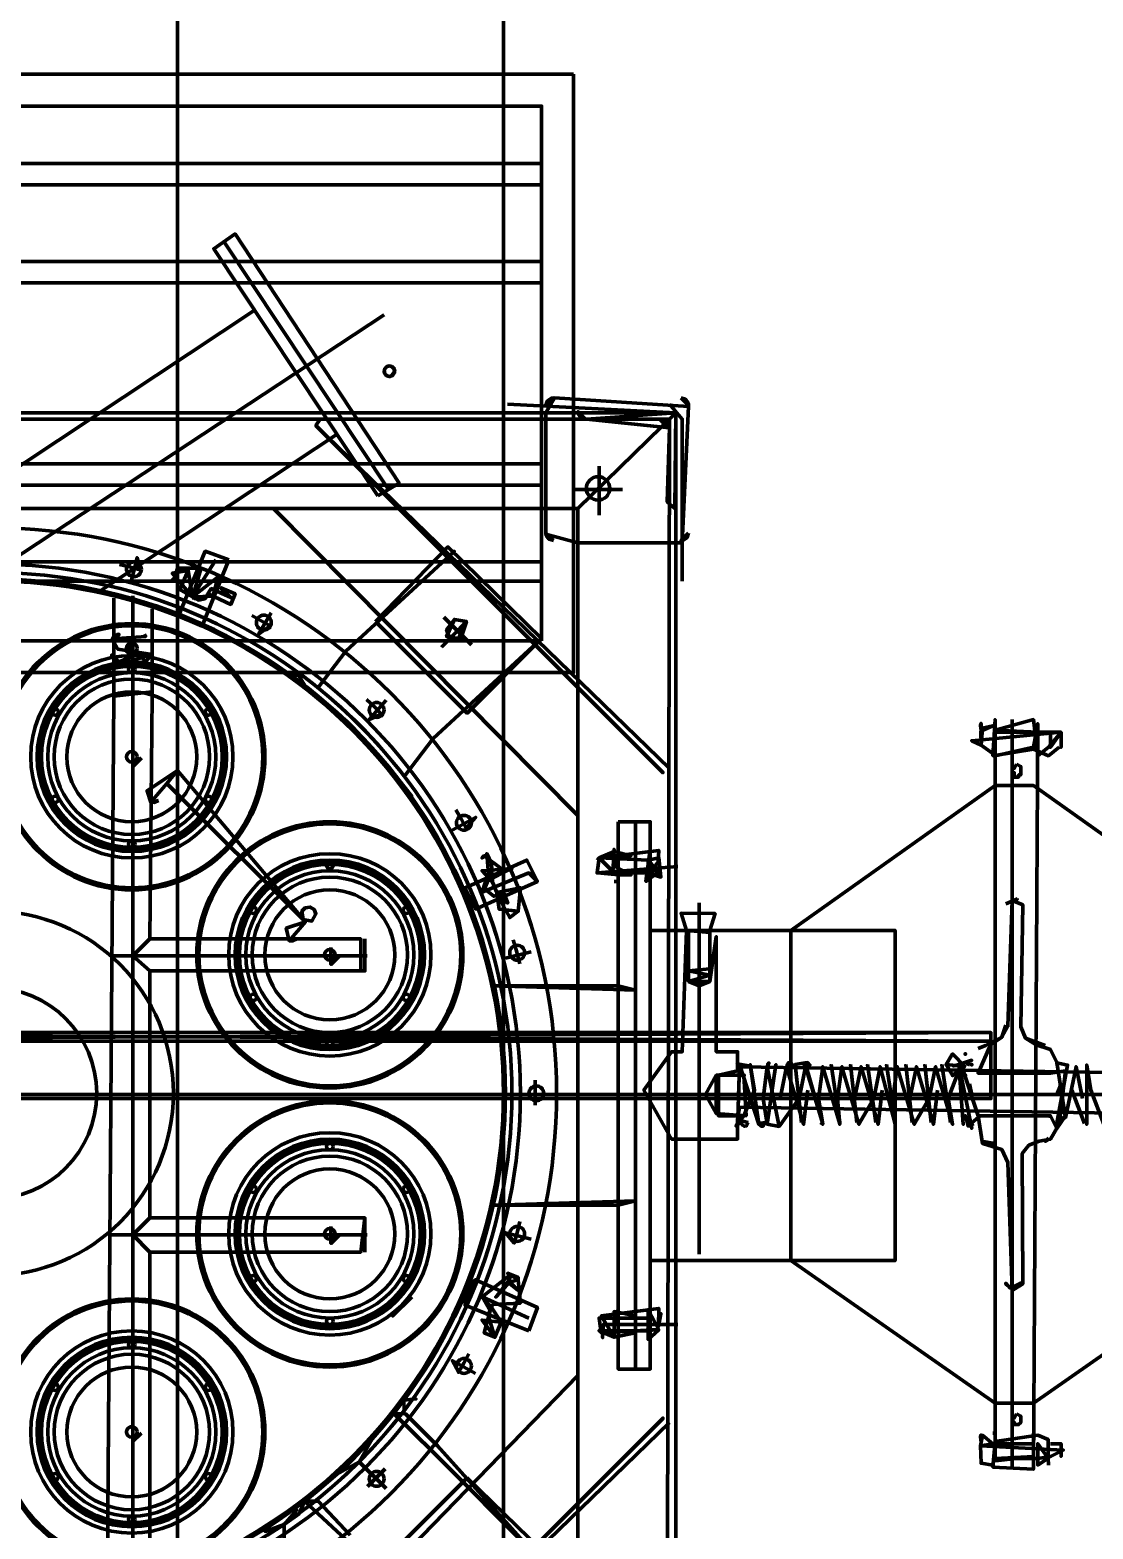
# Model space of a CAD drawing. Extents: x 0 to 1153, y 0 to 816.
# Drawn here: x 596.58 to 601.86, y 419.31 to 426.76 of the extents above; entities that cross this region are included whole.
import ezdxf

# ---------------------------------------------------------------- set-up
doc = ezdxf.new("R2010")
doc.units = 0
doc.header["$MEASUREMENT"] = 0
for name, color, linetype in [('EQUIPMENTS', 7, 'Continuous'), ('Hatch', 7, 'Continuous'), ('HVAC', 7, 'Continuous')]:
    doc.layers.add(name, color=color, linetype=linetype)

msp = doc.modelspace()

# ---------------------------------------------------------------- linework, layer by layer
at = {"layer": 'EQUIPMENTS', "color": 251, "linetype": 'Continuous', "lineweight": 211}
for p, q in [((598.3605, 424.4763), (597.5456, 425.704)), ((597.6937, 425.3654), (595.2807, 423.7672)), ((598.3393, 425.3441), (595.4818, 423.4603)), ((598.0218, 424.8256), (598.0007, 424.7939)), ((598.1065, 424.7515), (596.9211, 423.9684)), ((599.4082, 424.3493), (599.4082, 424.5927)), ((599.2812, 424.4763), (599.5247, 424.4763)), ((599.3024, 422.8571), (597.789, 424.3811)), ((598.7732, 423.7038), (598.6356, 423.8413)), ((601.4614, 423.3333), (601.4614, 419.608)), ((599.5882, 422.8253), (599.5882, 420.1054)), ((599.3977, 422.6349), (599.4082, 422.6454)), ((599.4823, 422.529), (599.5035, 422.529)), ((599.9057, 420.6769), (599.9057, 422.4232)), ((599.5882, 422.3703), (599.5882, 420.5605)), ((598.9425, 422.148), (599.0695, 422.1797)), ((596.9847, 422.1586), (598.2547, 422.1586)), ((597.1751, 420.8568), (597.1751, 422.0845)), ((596.646, 421.4706), (596.1486, 421.4706)), ((603.5251, 421.4706), (599.5458, 421.4706)), ((601.6519, 421.3543), (601.6519, 421.3649)), ((598.244, 420.6875), (598.244, 420.8568)), ((596.9847, 420.7721), (598.2547, 420.7721)), ((601.3661, 419.7879), (601.3767, 419.7879)), ((601.3767, 419.6186), (601.3661, 419.6186))]:
    msp.add_line(p, q, dxfattribs=at)
for points in [[(598.3076, 424.4446), (598.4134, 424.5081), (597.5985, 425.7463), (597.4926, 425.6722)], [(599.1437, 424.3811), (599.1437, 424.8573), (599.186, 424.9314), (599.8527, 424.8891), (599.821, 424.2117), (599.3024, 424.2117), (599.1437, 424.2541)], [(599.1437, 424.8944), (599.1508, 424.9163), (599.1718, 424.9304), (599.1807, 424.9314)], [(599.8157, 424.9314), (599.8376, 424.9243), (599.8517, 424.9033), (599.8527, 424.8944)], [(599.3394, 424.8256), (599.3176, 424.8327), (599.3035, 424.8537), (599.3024, 424.8626)], [(599.7469, 418.1528), (599.7188, 418.1168), (599.7129, 418.1159), (599.7575, 418.1051), (593.037, 418.1051), (593.037, 424.8256), (599.7575, 424.8256)], [(599.7575, 423.0899), (598.0007, 424.7939), (599.7257, 423.0687), (598.0007, 424.7939)], [(599.7099, 424.8256), (599.7318, 424.8184), (599.7458, 424.7974), (599.7469, 424.7885)], [(599.1807, 424.2224), (599.1588, 424.2295), (599.1456, 424.2477), (599.1437, 424.2594)], [(599.8527, 424.2594), (599.8456, 424.2375), (599.8246, 424.2234), (599.8157, 424.2224)], [(598.297, 423.8201), (598.7521, 423.3651), (599.1225, 423.7355), (598.6568, 424.1906)], [(597.5667, 424.1271), (597.4503, 424.1694), (597.3233, 423.8625), (597.3233, 423.8519), (597.4292, 423.8096), (597.4397, 423.8096), (597.5667, 424.1271)], [(598.1488, 423.672), (598.0112, 423.4921), (598.1488, 423.672), (598.6886, 424.1694)], [(597.5244, 423.9895), (597.5985, 423.9578), (597.5773, 423.9048), (597.4679, 423.9554), (597.4486, 423.9329), (597.4167, 423.9265), (597.3899, 423.9402), (597.3956, 423.9353), (597.4486, 423.9329), (597.4802, 423.9837), (597.5292, 423.9618), (597.5777, 423.9389)], [(596.9847, 423.7196), (596.9918, 423.7415), (597.0128, 423.7556), (597.0217, 423.7566)], [(598.5827, 423.2381), (598.4452, 423.0581), (598.5827, 423.2381), (599.1225, 423.7355)], [(597.93, 423.553), (597.997, 423.5015), (598.0622, 423.4479), (598.1256, 423.3923), (598.1871, 423.3346), (598.2467, 423.275), (598.3044, 423.2134), (598.36, 423.15), (598.4135, 423.0848), (598.465, 423.0177), (598.465, 423.0177), (598.4135, 423.0848), (598.36, 423.15), (598.3044, 423.2134), (598.2467, 423.275), (598.1871, 423.3346), (598.1256, 423.3923), (598.0622, 423.4479), (597.997, 423.5015), (597.93, 423.553), (597.8782, 423.5515), (597.945, 423.5018), (598.0102, 423.45), (598.0735, 423.3961), (598.1351, 423.3403), (598.1948, 423.2825), (598.2525, 423.2227), (598.3084, 423.1611), (598.3622, 423.0977), (598.4139, 423.0325), (598.4769, 422.9524), (598.4139, 423.0325), (598.3622, 423.0977), (598.3084, 423.1611), (598.2525, 423.2227), (598.1948, 423.2825), (598.1351, 423.3403), (598.0735, 423.3961), (598.0102, 423.45), (597.945, 423.5018), (597.9054, 423.5662)], [(601.3066, 423.2797), (601.3034, 423.3039), (601.3071, 423.314)], [(601.4826, 423.1111), (601.472, 423.0899), (601.4614, 423.0899), (601.4614, 423.0687), (601.472, 423.0687), (601.472, 423.0476), (601.4932, 423.0476), (601.4932, 423.0581), (601.5037, 423.0581), (601.5037, 423.1005), (601.4826, 423.1111)], [(597.2172, 422.9314), (597.1967, 422.921), (597.1798, 422.9223)], [(599.5035, 422.8253), (599.5035, 420.1054), (599.5882, 420.1054), (599.6622, 420.1054), (599.6622, 422.8253), (599.5882, 422.8253)], [(597.9374, 422.3388), (597.9305, 422.3815), (597.947, 422.3981), (597.9721, 422.401), (597.9919, 422.3889), (598.0005, 422.3678), (597.9802, 422.3318)], [(597.9052, 422.2435), (597.8846, 422.2331), (597.8677, 422.2344)], [(599.8527, 422.275), (599.8527, 422.0316), (599.9585, 422.0316), (599.9585, 422.275), (599.8422, 422.2856)], [(599.5882, 421.9892), (598.8791, 422.0104), (599.1542, 422.0104), (599.5035, 422.0104)], [(600.2445, 421.611), (600.2461, 421.6208), (600.2518, 421.627)], [(600.3397, 421.611), (600.3493, 421.6282), (600.3593, 421.629), (600.3711, 421.616)], [(600.4244, 421.611), (600.434, 421.6282), (600.4439, 421.629), (600.4558, 421.616)], [(601.2392, 421.6128), (601.242, 421.6227), (601.2461, 421.6267)], [(600.1488, 421.3302), (600.1405, 421.3137), (600.1306, 421.3121), (600.1212, 421.3174), (600.1178, 421.324), (600.0961, 421.3273), (600.0924, 421.3175), (600.0887, 421.3143), (600.1279, 421.3649), (600.0961, 421.3436)], [(600.2335, 421.3302), (600.224, 421.3132), (600.214, 421.3124), (600.2022, 421.3253)], [(601.2674, 421.3145), (601.2604, 421.3263), (601.2495, 421.3302), (601.2423, 421.3143)], [(601.6413, 421.2537), (601.6383, 421.2443), (601.6293, 421.2383), (601.6255, 421.2378)], [(599.5882, 420.9415), (598.8791, 420.9204), (599.1542, 420.9204), (599.5035, 420.9204)], [(599.059, 420.2959), (599.1013, 420.4123), (598.7944, 420.5499), (598.7838, 420.5393), (598.7415, 420.4335), (598.7415, 420.4229), (599.059, 420.2959)], [(599.0061, 420.5499), (599.0061, 420.5605), (598.9532, 420.5816)], [(601.4561, 420.5076), (601.4304, 420.5277), (601.4298, 420.5319), (601.4518, 420.5079), (601.5037, 420.534), (601.4986, 420.5184), (601.4773, 420.5076)], [(599.7575, 419.8408), (598.0007, 418.1369), (599.7257, 419.862), (598.0007, 418.1369)], [(601.4826, 419.8831), (601.472, 419.862), (601.4614, 419.862), (601.4614, 419.8514), (601.472, 419.8408), (601.472, 419.8302), (601.4932, 419.8302), (601.5037, 419.8408), (601.5037, 419.8726), (601.4826, 419.8831)], [(601.3071, 419.7438), (601.3034, 419.7687), (601.3071, 419.779)], [(598.7521, 419.5656), (598.297, 419.1106), (598.6568, 418.7508), (599.1225, 419.2059)]]:
    msp.add_lwpolyline(points, close=True, dxfattribs=at)
for points in [[(593.8414, 424.8996), (593.0053, 424.8573), (599.7892, 424.8573), (599.7839, 424.3811), (599.747, 424.4151), (599.7575, 424.7832), (599.3447, 424.8256), (599.7892, 424.8573), (598.9532, 424.8996)], [(599.3024, 424.3811), (599.7892, 424.8573), (599.7892, 418.0734), (599.7469, 418.5232), (599.7809, 418.5601), (599.7575, 418.1475), (599.3447, 418.1051), (599.7892, 418.0734), (598.9532, 418.0416)], [(599.821, 424.0212), (599.821, 424.8256), (599.7575, 424.8996)], [(593.0053, 418.0734), (599.7892, 418.0734), (599.3024, 418.5602), (599.3024, 424.3811), (593.4815, 424.3811)], [(597.0233, 424.104), (597.0739, 424.0912), (597.1242, 424.0775), (597.1117, 424.1377), (597.0799, 424.0107)], [(597.5032, 424.1271), (597.3875, 423.9429), (597.2861, 424.0597), (597.3657, 424.0741), (597.3875, 423.9429), (597.4883, 423.9454), (597.5138, 424.0424), (597.3875, 423.9429), (597.3657, 424.0741), (597.3127, 424.0847), (597.4292, 424.0847), (597.3875, 423.9429), (597.3233, 423.9789), (597.3657, 424.0741)], [(597.3127, 424.0847), (597.2916, 424.0212), (597.281, 424.0318)], [(596.99, 417.1844), (597.2069, 417.195), (597.1963, 417.4384), (596.9741, 417.4279), (596.99, 417.1844), (597.0058, 417.3432), (597.1963, 417.3326), (597.2069, 417.195), (596.99, 417.1844), (597.0376, 417.0256), (597.1434, 417.0256), (597.0905, 416.9621), (597.0905, 423.9471)], [(596.9635, 419.1529), (596.9952, 423.4497), (597.1857, 423.4709), (596.9952, 423.4497), (596.9952, 423.9366)], [(597.1751, 422.2433), (597.1857, 423.4497), (597.1857, 423.8836)], [(597.6819, 423.8496), (597.7274, 423.8242), (597.7725, 423.7979), (597.7149, 423.7566), (597.7784, 423.8625)], [(598.6888, 423.8305), (598.7482, 423.8209), (598.7095, 423.7358), (598.6502, 423.7454), (598.6888, 423.8305), (598.6502, 423.7785), (598.6694, 423.7276), (598.7203, 423.7355), (598.7482, 423.8209), (598.7482, 423.8209), (598.6251, 423.6932)], [(597.1857, 423.6561), (597.1517, 423.6192), (597.1222, 423.6614), (597.0217, 423.6191), (596.9848, 423.6531), (597.027, 423.6085), (597.1857, 423.6561), (597.0164, 423.6826), (596.9876, 423.734), (597.154, 423.7461), (597.1487, 423.7566)], [(597.5032, 423.7672), (597.5032, 423.7672), (597.5032, 423.7672)], [(597.0587, 423.6614), (597.0905, 423.7143), (597.0905, 423.7143)], [(598.2522, 423.4334), (598.2895, 423.3972), (598.3261, 423.3602), (598.2652, 423.3333), (598.3499, 423.4286)], [(601.3072, 423.2062), (601.3661, 423.164), (601.3072, 423.2062), (601.3059, 423.2746), (601.3661, 423.3016), (601.3132, 423.291), (601.3072, 423.2062), (601.2603, 423.2275), (601.7048, 423.2698), (601.6519, 423.1957), (601.6519, 423.2698), (601.5884, 423.2698), (601.3767, 423.2804), (601.5672, 423.3333), (601.5884, 423.1534), (601.6413, 423.1957), (601.7048, 423.2698), (601.7048, 423.1957), (601.7048, 423.2698), (601.6519, 423.2698), (601.7048, 423.2698), (601.6519, 423.2698)], [(601.3071, 419.6379), (601.3035, 419.7242), (601.3132, 419.7774), (601.3661, 419.735), (601.3035, 419.7242), (601.3071, 419.6379), (601.3661, 419.6291), (601.3071, 419.6379), (601.3035, 419.7242), (601.7154, 419.7032), (601.6519, 419.6715), (601.5884, 419.6609), (601.3767, 419.6609), (601.5672, 419.6715), (601.3767, 419.6503), (601.3767, 423.3333), (601.3661, 423.1534), (601.5672, 423.1851), (601.6413, 423.1534), (601.6942, 423.1957)], [(601.5672, 423.1957), (601.3767, 423.1534), (601.5672, 423.1957), (601.5884, 423.3121), (601.5672, 419.608), (601.3661, 419.6186), (601.3767, 419.7456), (601.5884, 419.7774), (601.6409, 419.7557), (601.6405, 419.6632), (601.5884, 419.735), (601.5884, 419.6291), (601.6405, 419.6632), (601.6413, 419.6291)], [(601.3767, 423.2698), (601.5672, 423.2698), (601.3767, 423.2698)], [(597.1328, 423.1428), (597.0905, 423.1005), (597.0905, 423.1851)], [(597.3125, 423.0791), (597.2598, 423.0158), (597.3125, 423.0791), (597.2598, 423.0158), (597.1798, 422.9223), (597.1609, 422.9792), (597.3125, 423.0791), (597.9477, 422.3279), (597.8677, 422.2344), (597.8525, 422.2961), (597.9477, 422.3279), (597.2598, 423.0158)], [(603.2923, 420.6451), (602.5832, 420.6451), (602.0647, 420.6451), (602.0647, 422.2856), (602.5832, 422.2856), (601.5672, 423.0052), (601.3767, 423.0052), (600.3607, 422.2856), (600.8793, 422.2856), (600.8793, 420.6451), (600.3607, 420.6451), (599.6622, 420.6451)], [(598.6952, 422.8841), (598.7219, 422.8393), (598.7478, 422.794), (598.7944, 422.8465), (598.678, 422.783)], [(599.7998, 422.6031), (599.3977, 422.5713), (599.5035, 422.5607), (599.567, 422.5607), (599.4823, 422.605), (599.5035, 422.656), (599.567, 422.656), (599.4823, 422.6772), (599.4082, 422.6454), (599.4823, 422.5713), (599.3977, 422.5713), (599.4082, 422.6454), (599.3977, 422.5713), (599.6991, 422.5816), (599.6516, 422.6349), (599.6516, 422.5713), (599.7152, 422.5502), (599.7046, 422.6454), (599.6516, 422.6349), (599.4082, 422.6454), (599.3977, 422.5713), (599.6622, 422.5713), (599.7024, 422.6253), (599.7042, 422.6827), (599.4082, 422.6454), (599.3977, 422.5713)], [(599.476, 422.5753), (599.4823, 422.6878), (599.476, 422.5753), (599.4823, 422.6878)], [(599.6622, 422.6878), (599.6411, 422.529), (599.6622, 422.6878), (599.6411, 422.529), (599.7042, 422.5769), (599.6411, 422.529)], [(599.0061, 422.3809), (598.9637, 422.3491), (598.9026, 422.4585), (598.9541, 422.4208), (598.9351, 422.4709), (598.884, 422.4549), (598.838, 422.4917), (598.8592, 422.543), (598.8496, 422.667), (598.8725, 422.6184), (598.8787, 422.5257), (598.9001, 422.4733), (598.9108, 422.3914), (599.0061, 422.3809), (599.0167, 422.4972), (598.9001, 422.4733), (598.8787, 422.5257), (598.8262, 422.5819), (598.9743, 422.5925), (598.8437, 422.5273), (598.8262, 422.4761), (599.059, 422.5713), (599.1013, 422.529), (598.7944, 422.3914), (598.7415, 422.4972), (599.0484, 422.6349), (599.1013, 422.529)], [(598.9214, 422.5925), (598.8367, 422.656), (598.8262, 422.6454), (598.8367, 422.656)], [(601.8106, 421.4495), (601.7789, 421.6082), (601.726, 421.3543), (601.6836, 421.6294), (601.6519, 421.6929), (601.5801, 421.717), (601.5279, 421.7492), (601.504, 421.8064), (601.5143, 422.4126), (601.4614, 422.4337), (601.4402, 421.8093), (601.4103, 421.7552), (601.3533, 421.717), (601.2921, 421.5765), (601.6519, 421.5765), (601.726, 421.5871), (601.6942, 421.3225), (601.6519, 421.2484), (601.596, 421.2375), (601.5449, 421.2184), (601.5116, 421.1764), (601.5143, 420.5288), (601.4614, 420.497), (601.4402, 421.132), (601.4103, 421.1967), (601.3132, 421.2273), (601.2921, 421.3649), (601.2074, 421.6189), (601.1439, 421.4495), (601.1651, 421.3225), (601.0804, 421.6082), (601.0487, 421.4495), (600.9745, 421.3225), (600.8899, 421.6082), (600.8687, 421.4495), (600.8793, 421.3225), (600.8052, 421.6082), (600.7735, 421.4495), (600.6994, 421.3225), (600.6147, 421.6082), (600.5936, 421.4495), (600.6042, 421.3225), (600.5195, 421.6082), (600.4983, 421.4495), (600.5195, 421.3225), (600.4348, 421.6082), (600.403, 421.4495), (600.3024, 421.3119), (600.2443, 421.6082), (600.2231, 421.4495), (600.2443, 421.3225), (600.2867, 421.6189), (600.2443, 421.3225), (600.3024, 421.3119), (600.3182, 421.3302)], [(601.4297, 422.4179), (601.4876, 422.4422), (601.4876, 422.4422)], [(599.8157, 422.3703), (599.9849, 422.3688), (599.8157, 422.3703), (599.8422, 422.2856), (599.8157, 422.3703), (599.9849, 422.3688), (599.9585, 422.2856), (599.9849, 422.3688), (599.9849, 422.3688)], [(598.2229, 422.0845), (598.2229, 422.2433), (597.1751, 422.2433), (597.0905, 422.1586), (597.1751, 422.0845), (598.244, 422.0845), (598.244, 422.2433)], [(598.9809, 422.2385), (598.9952, 422.1884), (599.0085, 422.1379), (599.0132, 422.1189)], [(602.8161, 421.5659), (600.1067, 421.6082), (600.0961, 421.3013), (600.1067, 421.6189), (600.202, 421.3225), (600.1597, 421.6189), (600.1808, 421.4919), (600.1279, 421.3649), (600.0009, 421.3649), (600.0009, 421.5659), (600.0961, 421.5871), (600.0961, 421.6823), (599.9903, 421.6823), (599.9903, 422.2538), (599.9585, 422.0316), (599.9057, 422.0104), (599.8527, 422.0316), (599.9585, 422.0634), (599.8527, 422.0845), (599.8422, 422.2856), (599.821, 421.6823), (599.7681, 421.6823), (599.6305, 421.4919), (599.7681, 421.2484), (600.0961, 421.2484), (600.0961, 421.3436), (600.1067, 421.4072), (602.8055, 421.3649)], [(603.2923, 422.2856), (602.5832, 422.2856), (602.5832, 420.6451), (601.5672, 419.9361), (601.3767, 419.9361), (600.3607, 420.6451), (600.3607, 422.2856), (599.6622, 422.2856)], [(598.1171, 422.1586), (598.0747, 422.1163), (598.0747, 422.2009)], [(599.9585, 422.0951), (599.8527, 422.0845), (599.8422, 422.0951)], [(601.4297, 421.8146), (601.4103, 421.7552), (601.3291, 421.7141), (601.2921, 421.6982)], [(601.6255, 421.7141), (601.5279, 421.7492), (601.5279, 421.7492)], [(601.676, 421.6292), (601.7368, 421.616), (601.6836, 421.327), (601.726, 421.3649), (601.6836, 421.3013), (601.6519, 421.3649), (601.3027, 421.3649), (601.2423, 421.3143), (601.2286, 421.3649), (601.2603, 421.3013), (601.196, 421.6185), (601.218, 421.3225), (601.196, 421.6185), (601.196, 421.6185), (601.2603, 421.64), (601.196, 421.6185), (601.1652, 421.611)], [(599.9903, 421.5659), (599.9903, 421.3754), (599.9374, 421.4706), (599.9903, 421.5659), (600.1279, 421.5659), (600.1385, 421.3649), (599.9903, 421.3754)], [(600.1598, 421.611), (600.1049, 421.621), (600.1049, 421.621), (600.0908, 421.6294)], [(600.3078, 421.4495), (600.3396, 421.6082), (600.4242, 421.3225), (600.4454, 421.4919)], [(600.4134, 421.3302), (600.3819, 421.6189), (600.4328, 421.6276), (600.5195, 421.3225), (600.5087, 421.3302)], [(600.604, 421.3302), (600.5618, 421.6189), (600.5618, 421.6189)], [(600.6886, 421.3302), (600.657, 421.6189), (600.657, 421.6189)], [(600.6782, 421.4495), (600.71, 421.6082), (600.7946, 421.3225), (600.8158, 421.4919)], [(600.7839, 421.3302), (600.7417, 421.6189), (600.7417, 421.6189)], [(600.8791, 421.3302), (600.837, 421.6189), (600.837, 421.6189)], [(600.9638, 421.3302), (600.9322, 421.6189), (600.9322, 421.6189)], [(600.9534, 421.4495), (600.9852, 421.6082), (601.0698, 421.3225), (601.091, 421.4919)], [(601.059, 421.3302), (601.0275, 421.6189), (601.0275, 421.6189)], [(601.1543, 421.3302), (601.1122, 421.6189), (601.1122, 421.6189)], [(601.832, 421.616), (601.8318, 421.3225), (601.832, 421.616), (601.853, 421.4919), (601.9165, 421.3225)], [(601.2497, 421.5236), (601.2603, 421.4706), (600.1173, 421.4706), (593.3334, 421.4706)], [(599.09, 421.541), (599.0907, 421.489), (599.0905, 421.4369), (599.0901, 421.4174)], [(601.7048, 421.5236), (601.6836, 421.4706), (602.8584, 421.4706)], [(601.821, 421.3253), (601.7577, 421.4919)], [(601.308, 421.2378), (601.3753, 421.2266)], [(597.1751, 420.6875), (598.2229, 420.6875), (598.244, 420.8568), (597.1751, 420.8568), (597.0905, 420.7721), (597.1751, 420.6875), (597.1751, 419.1953)], [(599.0147, 420.8393), (599.0019, 420.7887), (598.9864, 420.7321), (598.9425, 420.7828), (599.0695, 420.751)], [(598.1171, 420.7721), (598.0747, 420.7298), (598.0747, 420.8145)], [(598.9214, 420.3383), (598.8897, 420.2642), (598.8367, 420.2853), (598.8661, 420.3948), (598.8262, 420.4652), (598.9704, 420.5766), (598.9523, 420.5261), (598.8941, 420.4636), (598.9597, 420.5462), (599.0061, 420.497), (598.956, 420.5361), (599.0061, 420.5499), (599.0167, 420.4335), (598.8787, 420.4262), (598.8562, 420.3743), (598.8897, 420.2642), (598.8262, 420.3489), (598.9214, 420.3383), (598.8724, 420.4113), (598.8262, 420.4652), (599.059, 420.3594)], [(598.4769, 420.4652), (598.3817, 420.37), (598.3817, 420.37)], [(599.5882, 420.37), (599.4823, 420.3912), (599.4823, 420.2642), (599.4188, 420.37), (599.7042, 420.4073), (599.7032, 420.3194), (599.7152, 420.3806), (599.6977, 420.303), (599.4188, 420.2853), (599.4082, 420.3594), (599.6622, 420.3594), (599.6622, 420.2959), (599.4082, 420.2959), (599.4823, 420.2642), (599.5882, 420.2853)], [(599.4188, 420.2853), (599.7042, 420.3015), (599.6516, 420.4017), (599.6516, 420.2536), (599.7042, 420.3015), (599.6516, 420.2536), (599.6516, 420.4017)], [(599.5035, 420.4017), (599.4813, 420.3195), (599.5035, 420.4017), (599.4813, 420.3195), (599.4813, 420.3195)], [(599.4294, 420.3276), (599.4255, 420.2624), (599.4294, 420.3276), (599.7998, 420.3276)], [(598.7604, 420.1808), (598.7349, 420.1352), (598.7086, 420.0902), (598.678, 420.1477), (598.7944, 420.0843)], [(599.3024, 420.0737), (597.8102, 418.5391), (597.6937, 418.5391)], [(598.4887, 419.9668), (598.4383, 419.8989), (598.3857, 419.8328), (598.3311, 419.7685), (598.2744, 419.7061), (598.2158, 419.6455), (598.1552, 419.5869), (598.0927, 419.5303), (598.0283, 419.4757), (597.9622, 419.4232), (597.9285, 419.3978)], [(598.3499, 419.5128), (598.2158, 419.6455), (598.2744, 419.7061), (598.3311, 419.7685), (598.3857, 419.8328), (598.4383, 419.8989), (598.4377, 419.9509), (598.498, 419.9572), (598.4377, 419.9509), (598.3869, 419.8849), (598.4452, 419.8831), (598.6039, 419.7244), (599.0907, 419.1846), (598.5827, 419.6926), (598.3869, 419.8849), (598.3341, 419.8206), (598.2792, 419.7581), (598.2158, 419.6455), (598.1029, 419.582), (598.0404, 419.5271), (597.9433, 419.4487), (598.0112, 419.4492), (598.17, 419.2799)], [(597.1328, 419.7879), (597.0905, 419.7456), (597.0905, 419.8302)], [(601.5672, 419.7879), (601.5672, 419.6186), (601.5672, 419.6186)], [(601.3767, 419.735), (601.5672, 419.735), (601.3767, 419.735)], [(601.7048, 419.735), (601.7048, 419.6715), (601.7048, 419.735), (601.6519, 419.735)], [(598.3442, 419.6105), (598.3079, 419.5731), (598.2709, 419.5365), (598.2569, 419.5229)], [(597.7589, 419.2814), (597.8419, 419.3329), (597.9043, 419.404), (597.8419, 419.3329), (597.7478, 419.2995), (597.8419, 419.3329), (597.8419, 419.3329), (597.9054, 419.4069), (597.8419, 419.3329), (597.8419, 417.8406), (597.8419, 419.3329)], [(598.1488, 419.2587), (597.9433, 419.4487), (597.9167, 419.3868), (597.8419, 419.3329), (597.7589, 419.2814)]]:
    msp.add_lwpolyline(points, dxfattribs=at)
for centre, radius in [((599.403, 424.4816), 0.0582), ((596.3867, 421.4759), 2.8099), ((596.3867, 421.4759), 2.6299), ((597.0957, 424.0794), 0.037), ((596.3867, 421.4759), 2.5876), ((596.3867, 421.4759), 2.5559), ((596.3867, 421.4759), 2.5559), ((596.3867, 421.4759), 2.5453), ((597.0852, 423.1481), 0.6615), ((597.0852, 423.1481), 0.6509), ((597.7414, 423.8149), 0.037), ((597.0852, 423.1481), 0.5027), ((597.0852, 423.6879), 0.0265), ((597.0852, 423.1481), 0.4709), ((597.0852, 423.1481), 0.4604), ((597.0852, 423.1481), 0.4498), ((597.0852, 423.582), 0.0159), ((597.0852, 423.1481), 0.418), ((597.0852, 423.1481), 0.3863), ((597.0852, 423.1481), 0.3228), ((596.7042, 423.3704), 0.0159), ((597.4662, 423.3704), 0.0159), ((598.3023, 423.381), 0.037), ((597.0852, 423.1481), 0.0265), ((596.7042, 422.9364), 0.0159), ((597.4662, 422.9364), 0.0159), ((598.7362, 422.8201), 0.037), ((598.0695, 422.1639), 0.6615), ((598.0695, 422.1639), 0.6509), ((597.0852, 422.7142), 0.0159), ((598.0695, 422.1639), 0.5027), ((598.0695, 422.1639), 0.471), ((598.0695, 422.1639), 0.4604), ((598.0695, 422.1639), 0.4498), ((598.0695, 422.6084), 0.0159), ((598.0695, 422.1639), 0.418), ((598.0695, 422.1639), 0.3863), ((598.0695, 422.1639), 0.3228), ((597.6885, 422.3861), 0.0159), ((598.4505, 422.3861), 0.0159), ((596.3867, 421.4759), 0.9049), ((598.0695, 422.1639), 0.0265), ((599.0008, 422.1744), 0.037), ((596.3867, 421.4759), 0.5239), ((597.6885, 421.9522), 0.0159), ((598.4505, 421.9522), 0.0159), ((598.0695, 421.7299), 0.0159), ((599.096, 421.4759), 0.037), ((598.0695, 420.7774), 0.6615), ((598.0695, 420.7774), 0.6509), ((598.0695, 420.7774), 0.5027), ((598.0695, 420.7774), 0.4709), ((598.0695, 420.7774), 0.4604), ((598.0695, 420.7774), 0.4498), ((598.0695, 420.7774), 0.418), ((598.0695, 421.2114), 0.0159), ((598.0695, 420.7774), 0.3863), ((598.0695, 420.7774), 0.3228), ((597.6885, 420.9997), 0.0159), ((598.4505, 420.9997), 0.0159), ((598.0695, 420.7774), 0.0265), ((599.0008, 420.7774), 0.037), ((597.6885, 420.5552), 0.0159), ((598.4505, 420.5552), 0.0159), ((597.0852, 419.7932), 0.6615), ((597.0852, 419.7932), 0.6509), ((598.0695, 420.3436), 0.0159), ((597.0852, 419.7932), 0.5027), ((597.0852, 419.7932), 0.471), ((597.0852, 419.7932), 0.4604), ((597.0852, 419.7932), 0.4498), ((597.0852, 420.2271), 0.0159), ((597.0852, 419.7932), 0.418), ((597.0852, 419.7932), 0.3863), ((598.7362, 420.1213), 0.037), ((597.0852, 419.7932), 0.3228), ((596.7042, 420.0154), 0.0159), ((597.4662, 420.0154), 0.0159), ((597.0852, 419.7932), 0.0265), ((596.7042, 419.5709), 0.0159), ((597.4662, 419.5709), 0.0159), ((598.3023, 419.5604), 0.0371), ((597.0852, 419.3593), 0.0159)]:
    msp.add_circle(centre, radius, dxfattribs=at)
for p in [(597.5032, 423.7672), (600.1279, 421.5659), (600.1279, 421.3649)]:
    msp.add_point(p, dxfattribs=at)
at = {"layer": 'Hatch', "color": 5, "linetype": 'Continuous', "lineweight": 211}
for p, q in [((599.1225, 426.0956), (591.5554, 426.0956)), ((599.1225, 425.9898), (591.5554, 425.9898)), ((599.1225, 425.6087), (591.5554, 425.6087)), ((599.1225, 425.5029), (591.5554, 425.5029)), ((599.1225, 424.6033), (591.5554, 424.6033)), ((599.1225, 424.4975), (591.5554, 424.4975)), ((599.1225, 424.1165), (591.5554, 424.1165)), ((599.1225, 424.0212), (591.5554, 424.0212))]:
    msp.add_line(p, q, dxfattribs=at)
at = {"layer": 'Hatch', "color": 251, "linetype": 'Continuous', "lineweight": 211}
for p, q in [((598.3605, 424.4763), (597.5456, 425.704)), ((597.6937, 425.3654), (595.2807, 423.7672)), ((598.3393, 425.3441), (595.4818, 423.4603)), ((598.0218, 424.8256), (598.0007, 424.7939)), ((598.1065, 424.7515), (596.9211, 423.9684)), ((599.4082, 424.3493), (599.4082, 424.5927)), ((599.2812, 424.4763), (599.5247, 424.4763)), ((599.3024, 422.8571), (597.789, 424.3811)), ((598.7732, 423.7038), (598.6356, 423.8413)), ((601.4614, 423.3333), (601.4614, 419.608)), ((599.5882, 422.8253), (599.5882, 420.1054)), ((599.3977, 422.6349), (599.4082, 422.6454)), ((599.4823, 422.529), (599.5035, 422.529)), ((599.9057, 420.6769), (599.9057, 422.4232)), ((599.5882, 422.3703), (599.5882, 420.5605)), ((598.9425, 422.148), (599.0695, 422.1797)), ((596.9847, 422.1586), (598.2547, 422.1586)), ((597.1751, 420.8568), (597.1751, 422.0845)), ((596.646, 421.4706), (596.1486, 421.4706)), ((603.5251, 421.4706), (599.5458, 421.4706)), ((601.6519, 421.3543), (601.6519, 421.3649)), ((598.244, 420.6875), (598.244, 420.8568)), ((596.9847, 420.7721), (598.2547, 420.7721)), ((601.3661, 419.7879), (601.3767, 419.7879)), ((601.3767, 419.6186), (601.3661, 419.6186))]:
    msp.add_line(p, q, dxfattribs=at)
at = {"layer": 'Hatch', "color": 5, "linetype": 'Continuous', "lineweight": 211}
for points in [[(599.2812, 426.5401), (591.3861, 426.5401), (591.3861, 423.5662), (599.2812, 423.5662)], [(599.1225, 423.7249), (599.1225, 426.3814), (591.5554, 426.3814), (591.5554, 423.7249)], [(598.3922, 425.0637), (598.3721, 425.038), (598.3555, 425.0393), (598.3423, 425.0515), (598.3397, 425.068), (598.3471, 425.0824), (598.3615, 425.0898), (598.3779, 425.0872), (598.3902, 425.074), (598.3915, 425.0574), (598.3814, 425.0423), (598.3657, 425.0372), (598.3501, 425.0423), (598.3401, 425.0574), (598.3414, 425.074), (598.3536, 425.0872), (598.37, 425.0898), (598.3859, 425.0809), (598.3922, 425.0637)]]:
    msp.add_lwpolyline(points, close=True, dxfattribs=at)
at = {"layer": 'Hatch', "color": 251, "linetype": 'Continuous', "lineweight": 211}
for points in [[(598.3076, 424.4446), (598.4134, 424.5081), (597.5985, 425.7463), (597.4926, 425.6722)], [(599.1437, 424.3811), (599.1437, 424.8573), (599.186, 424.9314), (599.8527, 424.8891), (599.821, 424.2117), (599.3024, 424.2117), (599.1437, 424.2541)], [(599.1437, 424.8944), (599.1508, 424.9163), (599.1718, 424.9304), (599.1807, 424.9314)], [(599.8157, 424.9314), (599.8376, 424.9243), (599.8517, 424.9033), (599.8527, 424.8944)], [(599.3394, 424.8256), (599.3176, 424.8327), (599.3035, 424.8537), (599.3024, 424.8626)], [(599.7469, 418.1528), (599.7188, 418.1168), (599.7129, 418.1159), (599.7575, 418.1051), (593.037, 418.1051), (593.037, 424.8256), (599.7575, 424.8256)], [(599.7575, 423.0899), (598.0007, 424.7939), (599.7257, 423.0687), (598.0007, 424.7939)], [(599.7099, 424.8256), (599.7318, 424.8184), (599.7458, 424.7974), (599.7469, 424.7885)], [(599.1807, 424.2224), (599.1588, 424.2295), (599.1456, 424.2477), (599.1437, 424.2594)], [(599.8527, 424.2594), (599.8456, 424.2375), (599.8246, 424.2234), (599.8157, 424.2224)], [(598.297, 423.8201), (598.7521, 423.3651), (599.1225, 423.7355), (598.6568, 424.1906)], [(597.5667, 424.1271), (597.4503, 424.1694), (597.3233, 423.8625), (597.3233, 423.8519), (597.4292, 423.8096), (597.4397, 423.8096), (597.5667, 424.1271)], [(598.1488, 423.672), (598.0112, 423.4921), (598.1488, 423.672), (598.6886, 424.1694)], [(597.5244, 423.9895), (597.5985, 423.9578), (597.5773, 423.9048), (597.4679, 423.9554), (597.4486, 423.9329), (597.4167, 423.9265), (597.3899, 423.9402), (597.3956, 423.9353), (597.4486, 423.9329), (597.4802, 423.9837), (597.5292, 423.9618), (597.5777, 423.9389)], [(596.9847, 423.7196), (596.9918, 423.7415), (597.0128, 423.7556), (597.0217, 423.7566)], [(598.5827, 423.2381), (598.4452, 423.0581), (598.5827, 423.2381), (599.1225, 423.7355)], [(597.93, 423.553), (597.997, 423.5015), (598.0622, 423.4479), (598.1256, 423.3923), (598.1871, 423.3346), (598.2467, 423.275), (598.3044, 423.2134), (598.36, 423.15), (598.4135, 423.0848), (598.465, 423.0177), (598.465, 423.0177), (598.4135, 423.0848), (598.36, 423.15), (598.3044, 423.2134), (598.2467, 423.275), (598.1871, 423.3346), (598.1256, 423.3923), (598.0622, 423.4479), (597.997, 423.5015), (597.93, 423.553), (597.8782, 423.5515), (597.945, 423.5018), (598.0102, 423.45), (598.0735, 423.3961), (598.1351, 423.3403), (598.1948, 423.2825), (598.2525, 423.2227), (598.3084, 423.1611), (598.3622, 423.0977), (598.4139, 423.0325), (598.4769, 422.9524), (598.4139, 423.0325), (598.3622, 423.0977), (598.3084, 423.1611), (598.2525, 423.2227), (598.1948, 423.2825), (598.1351, 423.3403), (598.0735, 423.3961), (598.0102, 423.45), (597.945, 423.5018), (597.9054, 423.5662)], [(601.3066, 423.2797), (601.3034, 423.3039), (601.3071, 423.314)], [(601.4826, 423.1111), (601.472, 423.0899), (601.4614, 423.0899), (601.4614, 423.0687), (601.472, 423.0687), (601.472, 423.0476), (601.4932, 423.0476), (601.4932, 423.0581), (601.5037, 423.0581), (601.5037, 423.1005), (601.4826, 423.1111)], [(597.2172, 422.9314), (597.1967, 422.921), (597.1798, 422.9223)], [(599.5035, 422.8253), (599.5035, 420.1054), (599.5882, 420.1054), (599.6622, 420.1054), (599.6622, 422.8253), (599.5882, 422.8253)], [(597.9374, 422.3388), (597.9305, 422.3815), (597.947, 422.3981), (597.9721, 422.401), (597.9919, 422.3889), (598.0005, 422.3678), (597.9802, 422.3318)], [(597.9052, 422.2435), (597.8846, 422.2331), (597.8677, 422.2344)], [(599.8527, 422.275), (599.8527, 422.0316), (599.9585, 422.0316), (599.9585, 422.275), (599.8422, 422.2856)], [(599.5882, 421.9892), (598.8791, 422.0104), (599.1542, 422.0104), (599.5035, 422.0104)], [(600.2445, 421.611), (600.2461, 421.6208), (600.2518, 421.627)], [(600.3397, 421.611), (600.3493, 421.6282), (600.3593, 421.629), (600.3711, 421.616)], [(600.4244, 421.611), (600.434, 421.6282), (600.4439, 421.629), (600.4558, 421.616)], [(601.2392, 421.6128), (601.242, 421.6227), (601.2461, 421.6267)], [(600.1488, 421.3302), (600.1405, 421.3137), (600.1306, 421.3121), (600.1212, 421.3174), (600.1178, 421.324), (600.0961, 421.3273), (600.0924, 421.3175), (600.0887, 421.3143), (600.1279, 421.3649), (600.0961, 421.3436)], [(600.2335, 421.3302), (600.224, 421.3132), (600.214, 421.3124), (600.2022, 421.3253)], [(601.2674, 421.3145), (601.2604, 421.3263), (601.2495, 421.3302), (601.2423, 421.3143)], [(601.6413, 421.2537), (601.6383, 421.2443), (601.6293, 421.2383), (601.6255, 421.2378)], [(599.5882, 420.9415), (598.8791, 420.9204), (599.1542, 420.9204), (599.5035, 420.9204)], [(599.059, 420.2959), (599.1013, 420.4123), (598.7944, 420.5499), (598.7838, 420.5393), (598.7415, 420.4335), (598.7415, 420.4229), (599.059, 420.2959)], [(599.0061, 420.5499), (599.0061, 420.5605), (598.9532, 420.5816)], [(601.4561, 420.5076), (601.4304, 420.5277), (601.4298, 420.5319), (601.4518, 420.5079), (601.5037, 420.534), (601.4986, 420.5184), (601.4773, 420.5076)], [(599.7575, 419.8408), (598.0007, 418.1369), (599.7257, 419.862), (598.0007, 418.1369)], [(601.4826, 419.8831), (601.472, 419.862), (601.4614, 419.862), (601.4614, 419.8514), (601.472, 419.8408), (601.472, 419.8302), (601.4932, 419.8302), (601.5037, 419.8408), (601.5037, 419.8726), (601.4826, 419.8831)], [(601.3071, 419.7438), (601.3034, 419.7687), (601.3071, 419.779)], [(598.7521, 419.5656), (598.297, 419.1106), (598.6568, 418.7508), (599.1225, 419.2059)]]:
    msp.add_lwpolyline(points, close=True, dxfattribs=at)
for points in [[(593.8414, 424.8996), (593.0053, 424.8573), (599.7892, 424.8573), (599.7839, 424.3811), (599.747, 424.4151), (599.7575, 424.7832), (599.3447, 424.8256), (599.7892, 424.8573), (598.9532, 424.8996)], [(599.3024, 424.3811), (599.7892, 424.8573), (599.7892, 418.0734), (599.7469, 418.5232), (599.7809, 418.5601), (599.7575, 418.1475), (599.3447, 418.1051), (599.7892, 418.0734), (598.9532, 418.0416)], [(599.821, 424.0212), (599.821, 424.8256), (599.7575, 424.8996)], [(593.0053, 418.0734), (599.7892, 418.0734), (599.3024, 418.5602), (599.3024, 424.3811), (593.4815, 424.3811)], [(597.0233, 424.104), (597.0739, 424.0912), (597.1242, 424.0775), (597.1117, 424.1377), (597.0799, 424.0107)], [(597.5032, 424.1271), (597.3875, 423.9429), (597.2861, 424.0597), (597.3657, 424.0741), (597.3875, 423.9429), (597.4883, 423.9454), (597.5138, 424.0424), (597.3875, 423.9429), (597.3657, 424.0741), (597.3127, 424.0847), (597.4292, 424.0847), (597.3875, 423.9429), (597.3233, 423.9789), (597.3657, 424.0741)], [(597.3127, 424.0847), (597.2916, 424.0212), (597.281, 424.0318)], [(596.99, 417.1844), (597.2069, 417.195), (597.1963, 417.4384), (596.9741, 417.4279), (596.99, 417.1844), (597.0058, 417.3432), (597.1963, 417.3326), (597.2069, 417.195), (596.99, 417.1844), (597.0376, 417.0256), (597.1434, 417.0256), (597.0905, 416.9621), (597.0905, 423.9471)], [(596.9635, 419.1529), (596.9952, 423.4497), (597.1857, 423.4709), (596.9952, 423.4497), (596.9952, 423.9366)], [(597.1751, 422.2433), (597.1857, 423.4497), (597.1857, 423.8836)], [(597.6819, 423.8496), (597.7274, 423.8242), (597.7725, 423.7979), (597.7149, 423.7566), (597.7784, 423.8625)], [(598.6888, 423.8305), (598.7482, 423.8209), (598.7095, 423.7358), (598.6502, 423.7454), (598.6888, 423.8305), (598.6502, 423.7785), (598.6694, 423.7276), (598.7203, 423.7355), (598.7482, 423.8209), (598.7482, 423.8209), (598.6251, 423.6932)], [(597.1857, 423.6561), (597.1517, 423.6192), (597.1222, 423.6614), (597.0217, 423.6191), (596.9848, 423.6531), (597.027, 423.6085), (597.1857, 423.6561), (597.0164, 423.6826), (596.9876, 423.734), (597.154, 423.7461), (597.1487, 423.7566)], [(597.5032, 423.7672), (597.5032, 423.7672), (597.5032, 423.7672)], [(597.0587, 423.6614), (597.0905, 423.7143), (597.0905, 423.7143)], [(598.2522, 423.4334), (598.2895, 423.3972), (598.3261, 423.3602), (598.2652, 423.3333), (598.3499, 423.4286)], [(601.3072, 423.2062), (601.3661, 423.164), (601.3072, 423.2062), (601.3059, 423.2746), (601.3661, 423.3016), (601.3132, 423.291), (601.3072, 423.2062), (601.2603, 423.2275), (601.7048, 423.2698), (601.6519, 423.1957), (601.6519, 423.2698), (601.5884, 423.2698), (601.3767, 423.2804), (601.5672, 423.3333), (601.5884, 423.1534), (601.6413, 423.1957), (601.7048, 423.2698), (601.7048, 423.1957), (601.7048, 423.2698), (601.6519, 423.2698), (601.7048, 423.2698), (601.6519, 423.2698)], [(601.3071, 419.6379), (601.3035, 419.7242), (601.3132, 419.7774), (601.3661, 419.735), (601.3035, 419.7242), (601.3071, 419.6379), (601.3661, 419.6291), (601.3071, 419.6379), (601.3035, 419.7242), (601.7154, 419.7032), (601.6519, 419.6715), (601.5884, 419.6609), (601.3767, 419.6609), (601.5672, 419.6715), (601.3767, 419.6503), (601.3767, 423.3333), (601.3661, 423.1534), (601.5672, 423.1851), (601.6413, 423.1534), (601.6942, 423.1957)], [(601.5672, 423.1957), (601.3767, 423.1534), (601.5672, 423.1957), (601.5884, 423.3121), (601.5672, 419.608), (601.3661, 419.6186), (601.3767, 419.7456), (601.5884, 419.7774), (601.6409, 419.7557), (601.6405, 419.6632), (601.5884, 419.735), (601.5884, 419.6291), (601.6405, 419.6632), (601.6413, 419.6291)], [(601.3767, 423.2698), (601.5672, 423.2698), (601.3767, 423.2698)], [(597.1328, 423.1428), (597.0905, 423.1005), (597.0905, 423.1851)], [(597.3125, 423.0791), (597.2598, 423.0158), (597.3125, 423.0791), (597.2598, 423.0158), (597.1798, 422.9223), (597.1609, 422.9792), (597.3125, 423.0791), (597.9477, 422.3279), (597.8677, 422.2344), (597.8525, 422.2961), (597.9477, 422.3279), (597.2598, 423.0158)], [(603.2923, 420.6451), (602.5832, 420.6451), (602.0647, 420.6451), (602.0647, 422.2856), (602.5832, 422.2856), (601.5672, 423.0052), (601.3767, 423.0052), (600.3607, 422.2856), (600.8793, 422.2856), (600.8793, 420.6451), (600.3607, 420.6451), (599.6622, 420.6451)], [(598.6952, 422.8841), (598.7219, 422.8393), (598.7478, 422.794), (598.7944, 422.8465), (598.678, 422.783)], [(599.7998, 422.6031), (599.3977, 422.5713), (599.5035, 422.5607), (599.567, 422.5607), (599.4823, 422.605), (599.5035, 422.656), (599.567, 422.656), (599.4823, 422.6772), (599.4082, 422.6454), (599.4823, 422.5713), (599.3977, 422.5713), (599.4082, 422.6454), (599.3977, 422.5713), (599.6991, 422.5816), (599.6516, 422.6349), (599.6516, 422.5713), (599.7152, 422.5502), (599.7046, 422.6454), (599.6516, 422.6349), (599.4082, 422.6454), (599.3977, 422.5713), (599.6622, 422.5713), (599.7024, 422.6253), (599.7042, 422.6827), (599.4082, 422.6454), (599.3977, 422.5713)], [(599.476, 422.5753), (599.4823, 422.6878), (599.476, 422.5753), (599.4823, 422.6878)], [(599.6622, 422.6878), (599.6411, 422.529), (599.6622, 422.6878), (599.6411, 422.529), (599.7042, 422.5769), (599.6411, 422.529)], [(599.0061, 422.3809), (598.9637, 422.3491), (598.9026, 422.4585), (598.9541, 422.4208), (598.9351, 422.4709), (598.884, 422.4549), (598.838, 422.4917), (598.8592, 422.543), (598.8496, 422.667), (598.8725, 422.6184), (598.8787, 422.5257), (598.9001, 422.4733), (598.9108, 422.3914), (599.0061, 422.3809), (599.0167, 422.4972), (598.9001, 422.4733), (598.8787, 422.5257), (598.8262, 422.5819), (598.9743, 422.5925), (598.8437, 422.5273), (598.8262, 422.4761), (599.059, 422.5713), (599.1013, 422.529), (598.7944, 422.3914), (598.7415, 422.4972), (599.0484, 422.6349), (599.1013, 422.529)], [(598.9214, 422.5925), (598.8367, 422.656), (598.8262, 422.6454), (598.8367, 422.656)], [(601.8106, 421.4495), (601.7789, 421.6082), (601.726, 421.3543), (601.6836, 421.6294), (601.6519, 421.6929), (601.5801, 421.717), (601.5279, 421.7492), (601.504, 421.8064), (601.5143, 422.4126), (601.4614, 422.4337), (601.4402, 421.8093), (601.4103, 421.7552), (601.3533, 421.717), (601.2921, 421.5765), (601.6519, 421.5765), (601.726, 421.5871), (601.6942, 421.3225), (601.6519, 421.2484), (601.596, 421.2375), (601.5449, 421.2184), (601.5116, 421.1764), (601.5143, 420.5288), (601.4614, 420.497), (601.4402, 421.132), (601.4103, 421.1967), (601.3132, 421.2273), (601.2921, 421.3649), (601.2074, 421.6189), (601.1439, 421.4495), (601.1651, 421.3225), (601.0804, 421.6082), (601.0487, 421.4495), (600.9745, 421.3225), (600.8899, 421.6082), (600.8687, 421.4495), (600.8793, 421.3225), (600.8052, 421.6082), (600.7735, 421.4495), (600.6994, 421.3225), (600.6147, 421.6082), (600.5936, 421.4495), (600.6042, 421.3225), (600.5195, 421.6082), (600.4983, 421.4495), (600.5195, 421.3225), (600.4348, 421.6082), (600.403, 421.4495), (600.3024, 421.3119), (600.2443, 421.6082), (600.2231, 421.4495), (600.2443, 421.3225), (600.2867, 421.6189), (600.2443, 421.3225), (600.3024, 421.3119), (600.3182, 421.3302)], [(601.4297, 422.4179), (601.4876, 422.4422), (601.4876, 422.4422)], [(599.8157, 422.3703), (599.9849, 422.3688), (599.8157, 422.3703), (599.8422, 422.2856), (599.8157, 422.3703), (599.9849, 422.3688), (599.9585, 422.2856), (599.9849, 422.3688), (599.9849, 422.3688)], [(598.2229, 422.0845), (598.2229, 422.2433), (597.1751, 422.2433), (597.0905, 422.1586), (597.1751, 422.0845), (598.244, 422.0845), (598.244, 422.2433)], [(598.9809, 422.2385), (598.9952, 422.1884), (599.0085, 422.1379), (599.0132, 422.1189)], [(602.8161, 421.5659), (600.1067, 421.6082), (600.0961, 421.3013), (600.1067, 421.6189), (600.202, 421.3225), (600.1597, 421.6189), (600.1808, 421.4919), (600.1279, 421.3649), (600.0009, 421.3649), (600.0009, 421.5659), (600.0961, 421.5871), (600.0961, 421.6823), (599.9903, 421.6823), (599.9903, 422.2538), (599.9585, 422.0316), (599.9057, 422.0104), (599.8527, 422.0316), (599.9585, 422.0634), (599.8527, 422.0845), (599.8422, 422.2856), (599.821, 421.6823), (599.7681, 421.6823), (599.6305, 421.4919), (599.7681, 421.2484), (600.0961, 421.2484), (600.0961, 421.3436), (600.1067, 421.4072), (602.8055, 421.3649)], [(603.2923, 422.2856), (602.5832, 422.2856), (602.5832, 420.6451), (601.5672, 419.9361), (601.3767, 419.9361), (600.3607, 420.6451), (600.3607, 422.2856), (599.6622, 422.2856)], [(598.1171, 422.1586), (598.0747, 422.1163), (598.0747, 422.2009)], [(599.9585, 422.0951), (599.8527, 422.0845), (599.8422, 422.0951)], [(601.4297, 421.8146), (601.4103, 421.7552), (601.3291, 421.7141), (601.2921, 421.6982)], [(601.6255, 421.7141), (601.5279, 421.7492), (601.5279, 421.7492)], [(601.676, 421.6292), (601.7368, 421.616), (601.6836, 421.327), (601.726, 421.3649), (601.6836, 421.3013), (601.6519, 421.3649), (601.3027, 421.3649), (601.2423, 421.3143), (601.2286, 421.3649), (601.2603, 421.3013), (601.196, 421.6185), (601.218, 421.3225), (601.196, 421.6185), (601.196, 421.6185), (601.2603, 421.64), (601.196, 421.6185), (601.1652, 421.611)], [(599.9903, 421.5659), (599.9903, 421.3754), (599.9374, 421.4706), (599.9903, 421.5659), (600.1279, 421.5659), (600.1385, 421.3649), (599.9903, 421.3754)], [(600.1598, 421.611), (600.1049, 421.621), (600.1049, 421.621), (600.0908, 421.6294)], [(600.3078, 421.4495), (600.3396, 421.6082), (600.4242, 421.3225), (600.4454, 421.4919)], [(600.4134, 421.3302), (600.3819, 421.6189), (600.4328, 421.6276), (600.5195, 421.3225), (600.5087, 421.3302)], [(600.604, 421.3302), (600.5618, 421.6189), (600.5618, 421.6189)], [(600.6886, 421.3302), (600.657, 421.6189), (600.657, 421.6189)], [(600.6782, 421.4495), (600.71, 421.6082), (600.7946, 421.3225), (600.8158, 421.4919)], [(600.7839, 421.3302), (600.7417, 421.6189), (600.7417, 421.6189)], [(600.8791, 421.3302), (600.837, 421.6189), (600.837, 421.6189)], [(600.9638, 421.3302), (600.9322, 421.6189), (600.9322, 421.6189)], [(600.9534, 421.4495), (600.9852, 421.6082), (601.0698, 421.3225), (601.091, 421.4919)], [(601.059, 421.3302), (601.0275, 421.6189), (601.0275, 421.6189)], [(601.1543, 421.3302), (601.1122, 421.6189), (601.1122, 421.6189)], [(601.832, 421.616), (601.8318, 421.3225), (601.832, 421.616), (601.853, 421.4919), (601.9165, 421.3225)], [(601.2497, 421.5236), (601.2603, 421.4706), (600.1173, 421.4706), (593.3334, 421.4706)], [(599.09, 421.541), (599.0907, 421.489), (599.0905, 421.4369), (599.0901, 421.4174)], [(601.7048, 421.5236), (601.6836, 421.4706), (602.8584, 421.4706)], [(601.821, 421.3253), (601.7577, 421.4919)], [(601.308, 421.2378), (601.3753, 421.2266)], [(597.1751, 420.6875), (598.2229, 420.6875), (598.244, 420.8568), (597.1751, 420.8568), (597.0905, 420.7721), (597.1751, 420.6875), (597.1751, 419.1953)], [(599.0147, 420.8393), (599.0019, 420.7887), (598.9864, 420.7321), (598.9425, 420.7828), (599.0695, 420.751)], [(598.1171, 420.7721), (598.0747, 420.7298), (598.0747, 420.8145)], [(598.9214, 420.3383), (598.8897, 420.2642), (598.8367, 420.2853), (598.8661, 420.3948), (598.8262, 420.4652), (598.9704, 420.5766), (598.9523, 420.5261), (598.8941, 420.4636), (598.9597, 420.5462), (599.0061, 420.497), (598.956, 420.5361), (599.0061, 420.5499), (599.0167, 420.4335), (598.8787, 420.4262), (598.8562, 420.3743), (598.8897, 420.2642), (598.8262, 420.3489), (598.9214, 420.3383), (598.8724, 420.4113), (598.8262, 420.4652), (599.059, 420.3594)], [(598.4769, 420.4652), (598.3817, 420.37), (598.3817, 420.37)], [(599.5882, 420.37), (599.4823, 420.3912), (599.4823, 420.2642), (599.4188, 420.37), (599.7042, 420.4073), (599.7032, 420.3194), (599.7152, 420.3806), (599.6977, 420.303), (599.4188, 420.2853), (599.4082, 420.3594), (599.6622, 420.3594), (599.6622, 420.2959), (599.4082, 420.2959), (599.4823, 420.2642), (599.5882, 420.2853)], [(599.4188, 420.2853), (599.7042, 420.3015), (599.6516, 420.4017), (599.6516, 420.2536), (599.7042, 420.3015), (599.6516, 420.2536), (599.6516, 420.4017)], [(599.5035, 420.4017), (599.4813, 420.3195), (599.5035, 420.4017), (599.4813, 420.3195), (599.4813, 420.3195)], [(599.4294, 420.3276), (599.4255, 420.2624), (599.4294, 420.3276), (599.7998, 420.3276)], [(598.7604, 420.1808), (598.7349, 420.1352), (598.7086, 420.0902), (598.678, 420.1477), (598.7944, 420.0843)], [(599.3024, 420.0737), (597.8102, 418.5391), (597.6937, 418.5391)], [(598.4887, 419.9668), (598.4383, 419.8989), (598.3857, 419.8328), (598.3311, 419.7685), (598.2744, 419.7061), (598.2158, 419.6455), (598.1552, 419.5869), (598.0927, 419.5303), (598.0283, 419.4757), (597.9622, 419.4232), (597.9285, 419.3978)], [(598.3499, 419.5128), (598.2158, 419.6455), (598.2744, 419.7061), (598.3311, 419.7685), (598.3857, 419.8328), (598.4383, 419.8989), (598.4377, 419.9509), (598.498, 419.9572), (598.4377, 419.9509), (598.3869, 419.8849), (598.4452, 419.8831), (598.6039, 419.7244), (599.0907, 419.1846), (598.5827, 419.6926), (598.3869, 419.8849), (598.3341, 419.8206), (598.2792, 419.7581), (598.2158, 419.6455), (598.1029, 419.582), (598.0404, 419.5271), (597.9433, 419.4487), (598.0112, 419.4492), (598.17, 419.2799)], [(597.1328, 419.7879), (597.0905, 419.7456), (597.0905, 419.8302)], [(601.5672, 419.7879), (601.5672, 419.6186), (601.5672, 419.6186)], [(601.3767, 419.735), (601.5672, 419.735), (601.3767, 419.735)], [(601.7048, 419.735), (601.7048, 419.6715), (601.7048, 419.735), (601.6519, 419.735)], [(598.3442, 419.6105), (598.3079, 419.5731), (598.2709, 419.5365), (598.2569, 419.5229)], [(597.7589, 419.2814), (597.8419, 419.3329), (597.9043, 419.404), (597.8419, 419.3329), (597.7478, 419.2995), (597.8419, 419.3329), (597.8419, 419.3329), (597.9054, 419.4069), (597.8419, 419.3329), (597.8419, 417.8406), (597.8419, 419.3329)], [(598.1488, 419.2587), (597.9433, 419.4487), (597.9167, 419.3868), (597.8419, 419.3329), (597.7589, 419.2814)]]:
    msp.add_lwpolyline(points, dxfattribs=at)
for centre, radius in [((599.403, 424.4816), 0.0582), ((596.3867, 421.4759), 2.8099), ((596.3867, 421.4759), 2.6299), ((597.0957, 424.0794), 0.037), ((596.3867, 421.4759), 2.5876), ((596.3867, 421.4759), 2.5559), ((596.3867, 421.4759), 2.5559), ((596.3867, 421.4759), 2.5453), ((597.0852, 423.1481), 0.6615), ((597.0852, 423.1481), 0.6509), ((597.7414, 423.8149), 0.037), ((597.0852, 423.1481), 0.5027), ((597.0852, 423.6879), 0.0265), ((597.0852, 423.1481), 0.4709), ((597.0852, 423.1481), 0.4604), ((597.0852, 423.1481), 0.4498), ((597.0852, 423.582), 0.0159), ((597.0852, 423.1481), 0.418), ((597.0852, 423.1481), 0.3863), ((597.0852, 423.1481), 0.3228), ((596.7042, 423.3704), 0.0159), ((597.4662, 423.3704), 0.0159), ((598.3023, 423.381), 0.037), ((597.0852, 423.1481), 0.0265), ((596.7042, 422.9364), 0.0159), ((597.4662, 422.9364), 0.0159), ((598.7362, 422.8201), 0.037), ((598.0695, 422.1639), 0.6615), ((598.0695, 422.1639), 0.6509), ((597.0852, 422.7142), 0.0159), ((598.0695, 422.1639), 0.5027), ((598.0695, 422.1639), 0.471), ((598.0695, 422.1639), 0.4604), ((598.0695, 422.1639), 0.4498), ((598.0695, 422.6084), 0.0159), ((598.0695, 422.1639), 0.418), ((598.0695, 422.1639), 0.3863), ((598.0695, 422.1639), 0.3228), ((597.6885, 422.3861), 0.0159), ((598.4505, 422.3861), 0.0159), ((596.3867, 421.4759), 0.9049), ((598.0695, 422.1639), 0.0265), ((599.0008, 422.1744), 0.037), ((596.3867, 421.4759), 0.5239), ((597.6885, 421.9522), 0.0159), ((598.4505, 421.9522), 0.0159), ((598.0695, 421.7299), 0.0159), ((599.096, 421.4759), 0.037), ((598.0695, 420.7774), 0.6615), ((598.0695, 420.7774), 0.6509), ((598.0695, 420.7774), 0.5027), ((598.0695, 420.7774), 0.4709), ((598.0695, 420.7774), 0.4604), ((598.0695, 420.7774), 0.4498), ((598.0695, 420.7774), 0.418), ((598.0695, 421.2114), 0.0159), ((598.0695, 420.7774), 0.3863), ((598.0695, 420.7774), 0.3228), ((597.6885, 420.9997), 0.0159), ((598.4505, 420.9997), 0.0159), ((598.0695, 420.7774), 0.0265), ((599.0008, 420.7774), 0.037), ((597.6885, 420.5552), 0.0159), ((598.4505, 420.5552), 0.0159), ((597.0852, 419.7932), 0.6615), ((597.0852, 419.7932), 0.6509), ((598.0695, 420.3436), 0.0159), ((597.0852, 419.7932), 0.5027), ((597.0852, 419.7932), 0.471), ((597.0852, 419.7932), 0.4604), ((597.0852, 419.7932), 0.4498), ((597.0852, 420.2271), 0.0159), ((597.0852, 419.7932), 0.418), ((597.0852, 419.7932), 0.3863), ((598.7362, 420.1213), 0.037), ((597.0852, 419.7932), 0.3228), ((596.7042, 420.0154), 0.0159), ((597.4662, 420.0154), 0.0159), ((597.0852, 419.7932), 0.0265), ((596.7042, 419.5709), 0.0159), ((597.4662, 419.5709), 0.0159), ((598.3023, 419.5604), 0.0371), ((597.0852, 419.3593), 0.0159)]:
    msp.add_circle(centre, radius, dxfattribs=at)
for p in [(597.5032, 423.7672), (600.1279, 421.5659), (600.1279, 421.3649)]:
    msp.add_point(p, dxfattribs=at)
at = {"layer": 'HVAC', "color": 6, "linetype": 'Continuous', "lineweight": 211}
msp.add_lwpolyline([(588.5921, 412.6971), (594.7304, 412.6971), (594.868, 412.7076), (595.196, 412.8135), (595.4606, 413.0357), (595.6405, 413.3321), (595.7041, 413.6707), (598.932, 413.6707, -0.414906), (594.7304, 409.4586, 0.414906), (598.932, 413.6707), (595.7041, 413.6707), (595.7041, 463.296), (598.932, 463.296), (598.932, 413.6707, -0.414906), (594.7304, 409.4586), (588.5921, 409.4586)], format="xyb", dxfattribs=at)
for points in [[(597.3127, 463.296), (597.3127, 413.6707), (597.3127, 463.296)], [(601.1651, 421.6718), (601.2257, 421.6097), (601.1333, 421.6189), (601.1651, 421.6718), (601.2257, 421.6097), (601.1333, 421.6189), (601.1651, 421.6718), (601.2257, 421.6097), (601.1651, 421.5659), (601.2257, 421.6097), (601.1651, 421.6718), (601.1333, 421.6189), (601.1651, 421.5659), (601.2257, 421.6097), (601.1651, 421.6718), (601.1333, 421.6189), (601.1651, 421.5659), (601.2257, 421.6097), (601.1651, 421.6718), (601.1333, 421.6189), (601.1651, 421.5659), (601.2257, 421.6097), (601.1651, 421.6718), (601.1333, 421.6189), (601.1651, 421.5659), (601.2257, 421.6097), (601.1651, 421.6718), (601.1333, 421.6189), (601.1651, 421.5659), (601.2257, 421.6097), (601.1651, 421.6718), (601.1333, 421.6189), (601.1651, 421.5659), (601.2257, 421.6097), (601.1651, 421.6718), (601.1333, 421.6189)], [(593.2699, 421.4495), (601.3556, 421.4495), (593.2699, 421.4495)]]:
    msp.add_lwpolyline(points, dxfattribs=at)
msp.add_lwpolyline([(601.3556, 421.7352), (593.2699, 421.7352), (601.3556, 421.7776), (601.3556, 421.4495), (601.3556, 421.7776), (593.2699, 421.7776), (593.2699, 421.4495), (593.2699, 421.7776)], close=True, dxfattribs=at)
for p in [(601.2286, 421.6718), (601.2286, 421.6718), (601.2286, 421.6718), (601.1333, 421.6189), (601.1333, 421.6189), (601.1333, 421.6189), (601.1651, 421.5659), (601.1651, 421.5659), (601.1651, 421.5659), (601.2286, 421.5659), (601.2286, 421.5659), (601.2286, 421.5659), (601.2603, 421.6189), (601.2603, 421.6189), (601.2603, 421.6189)]:
    msp.add_point(p, dxfattribs=at)

doc.saveas('drawing.dxf')
